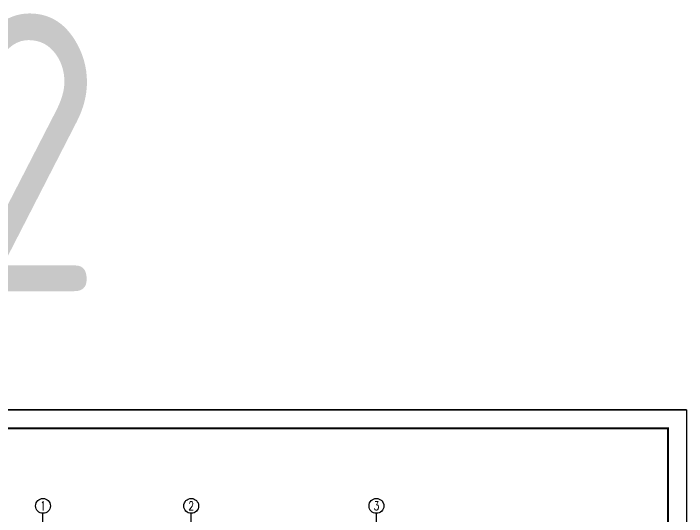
# Model space of a CAD drawing. Extents: x -14715 to 4269, y -24538 to -12228.
# Drawn here: x -13080.6 to -12717.3, y -24001.2 to -23729.4 of the extents above; entities that cross this region are included whole.
import ezdxf
from ezdxf.enums import TextEntityAlignment as Align

# ---------------------------------------------------------------- set-up
doc = ezdxf.new("R2010")
doc.units = 0
doc.header["$LTSCALE"] = 2000
doc.header["$MEASUREMENT"] = 0
doc.layers.get('0').update_dxf_attribs({"linetype": 'CONTINUOUS'})
for name, color, linetype in [('AXIS', 75, 'CONTINUOUS'), ('AXIS_TEXT', 7, 'CONTINUOUS'), ('梁集中标注', 2, 'CONTINUOUS')]:
    doc.layers.add(name, color=color, linetype=linetype)
doc.styles.add('_TCH_AXIS', font='COMPLEX', dxfattribs={"bigfont": 'GBCBIG'})
doc.styles.add('COMPLEX', font='COMPLEX')
doc.styles.add('GBHZ', font='gbenor.shx', dxfattribs={"width": 0.8, "bigfont": 'gbcbig.shx'})

# ---------------------------------------------------------------- blocks, each defined once
blk = doc.blocks.new('_AXISO')
blk.add_circle((0, 0), 0.5)
at = {"layer": 'AXIS_TEXT', "style": 'COMPLEX', "width": 1.041667}
blk.add_attdef('A', text='', height=0.56, dxfattribs=at).set_placement((-0.25, -0.28), (0.25, -0.28), align=Align.FIT)

msp = doc.modelspace()

# ---------------------------------------------------------------- linework, layer by layer
at = {"color": 0}
for p, q in [((-12717.322, -23943.563), (-13558.322, -23943.563)), ((-13558.322, -23943.563), (-12717.322, -23943.563)), ((-12717.322, -23943.563), (-12717.322, -24537.563))]:
    msp.add_line(p, q, dxfattribs=at)
at = {"color": 0, "const_width": 1}
msp.add_lwpolyline([(-12727.322, -24527.563), (-13533.322, -24527.563), (-13533.322, -23953.563), (-12727.322, -23953.563)], close=True, dxfattribs=at)
at = {"layer": 'AXIS', "color": 0}
for p, q in [((-13064.698, -24031.398), (-13064.698, -23999.398)), ((-12984.698, -24031.398), (-12984.698, -23999.398)), ((-12884.698, -24031.398), (-12884.698, -23999.398))]:
    msp.add_line(p, q, dxfattribs=at)

# ---------------------------------------------------------------- block references
ref = msp.add_blockref('_AXISO', (-13064.698, -23995.398), dxfattribs=dict(at, xscale=8, yscale=8, zscale=8))
ref.add_attrib('A', '1', dxfattribs={"layer": 'AXIS_TEXT', "color": 0, "height": 5.147, "style": '_TCH_AXIS'}).set_placement((-13065.801, -23997.971), (-13063.595, -23997.971), align=Align.FIT)
ref = msp.add_blockref('_AXISO', (-12984.698, -23995.398), dxfattribs=dict(at, xscale=8, yscale=8, zscale=8))
ref.add_attrib('A', '2', dxfattribs={"layer": 'AXIS_TEXT', "color": 0, "height": 4.659, "style": '_TCH_AXIS'}).set_placement((-12986.251, -23997.727), (-12983.145, -23997.727), align=Align.FIT)
ref = msp.add_blockref('_AXISO', (-12884.698, -23995.398), dxfattribs=dict(at, xscale=8, yscale=8, zscale=8))
ref.add_attrib('A', '3', dxfattribs={"layer": 'AXIS_TEXT', "color": 0, "height": 4.659, "style": '_TCH_AXIS'}).set_placement((-12886.251, -23997.727), (-12883.145, -23997.727), align=Align.FIT)

# ---------------------------------------------------------------- texts
at = {"layer": '梁集中标注', "style": 'GBHZ', "width": 0.9}
msp.add_text('02', height=150, dxfattribs=at).set_placement((-13190.075, -23879.449))

doc.saveas('drawing.dxf')
